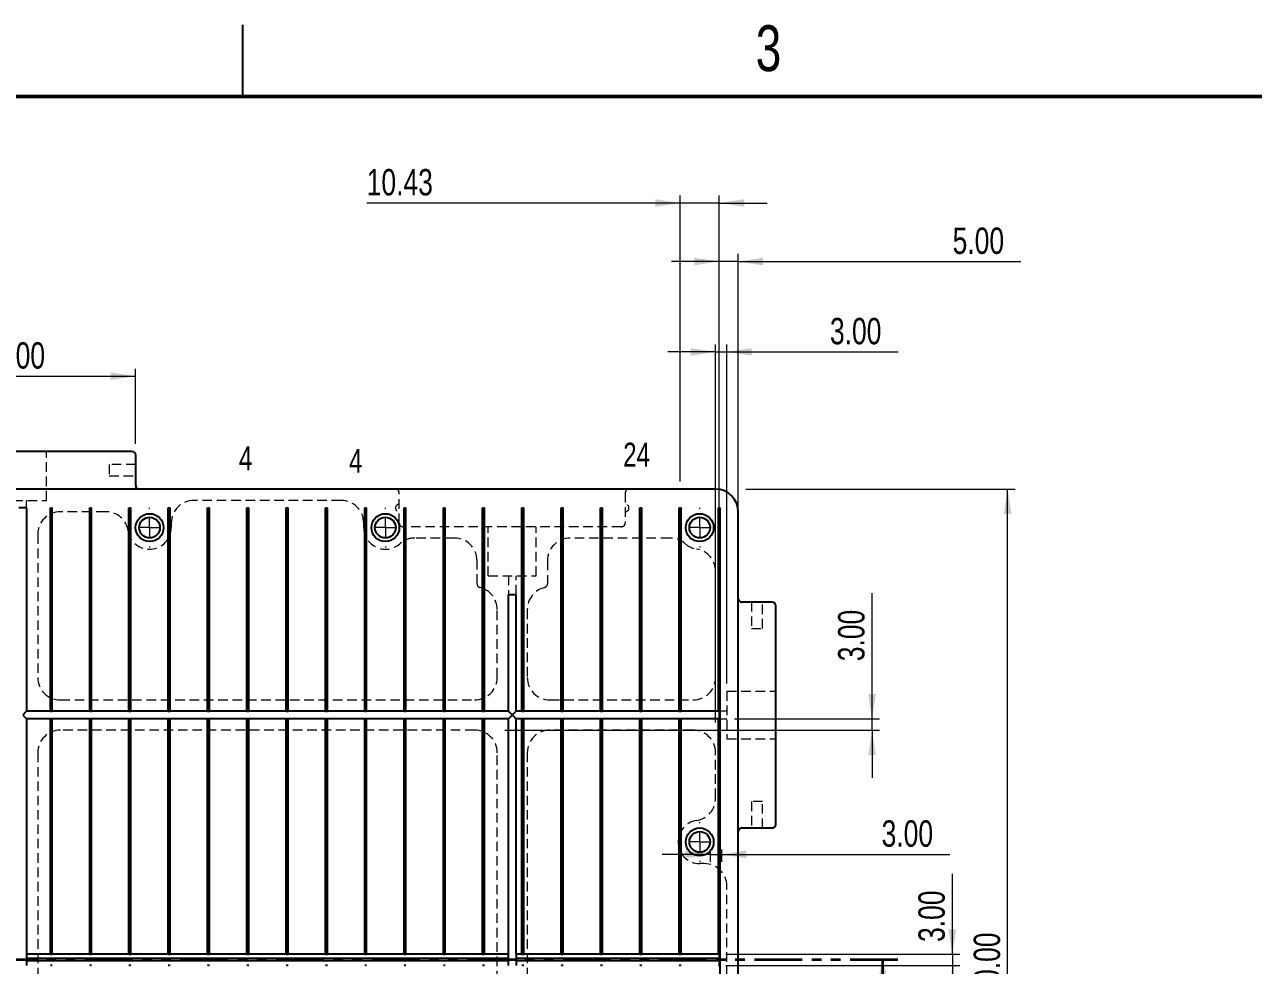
# Model space of a CAD drawing. Header units: millimetres. Extents: x 3 to 556, y 3 to 429.
# Drawn here: x 110.7 to 273.9, y 303.7 to 428.7 of the extents above; entities that cross this region are included whole.
import ezdxf

# ---------------------------------------------------------------- set-up
doc = ezdxf.new("R2010")
doc.units = ezdxf.units.MM
doc.linetypes.add('HIDDEN', pattern=[1.905, 1.27, -0.635])
doc.linetypes.add('PHANTOM', pattern=[12.7, 6.35, -1.27, 1.27, -1.27, 1.27, -1.27])
doc.styles.add('SLDTEXTSTYLE0', font='TXT', dxfattribs={"width": 0.75})
doc.dimstyles.new('SLDDIMSTYLE3', dxfattribs={"dimtxt": 3.5, "dimasz": 3.302, "dimexe": 0, "dimexo": 0.0625, "dimgap": 0.875, "dimtad": 1, "dimlfac": 2, "dimrnd": 1e-09, "dimzin": 12, "dimdsep": 46, "dimtxsty": 'SLDTEXTSTYLE0', "dimsah": 1, "dimcen": 0.09, "dimadec": 0, "dimazin": 3, "dimtfac": 1, "dimtmove": 0, "dimatfit": 0, "dimfxl": 1, "dimfrac": 2, "dimtolj": 1, "dimtzin": 12, "dimarcsym": 0})
doc.dimstyles.new('SLDDIMSTYLE4', dxfattribs={"dimtxt": 3.5, "dimasz": 3.302, "dimexe": 0, "dimexo": 0.0625, "dimgap": 0.875, "dimtad": 1, "dimlfac": 2, "dimrnd": 1e-09, "dimzin": 4, "dimdsep": 46, "dimtxsty": 'SLDTEXTSTYLE0', "dimsah": 1, "dimcen": 0.09, "dimadec": 0, "dimazin": 1, "dimtfac": 1, "dimtmove": 0, "dimatfit": 0, "dimfxl": 1, "dimfrac": 2, "dimtolj": 1, "dimtzin": 12, "dimarcsym": 0})
doc.dimstyles.new('SLDDIMSTYLE6', dxfattribs={"dimtxt": 3.5, "dimasz": 3.302, "dimexe": 0, "dimexo": 0.0625, "dimgap": 0.875, "dimtad": 1, "dimlfac": 2, "dimrnd": 1e-09, "dimzin": 4, "dimdsep": 46, "dimtxsty": 'SLDTEXTSTYLE0', "dimsah": 1, "dimcen": 0.09, "dimadec": 0, "dimazin": 1, "dimtfac": 1, "dimtofl": 0, "dimtmove": 0, "dimatfit": 3, "dimfxl": 1, "dimfrac": 2, "dimtolj": 1, "dimtzin": 12, "dimarcsym": 0})
doc.dimstyles.new('SLDDIMSTYLE8', dxfattribs={"dimtxt": 3.175, "dimasz": 3.302, "dimexe": 0, "dimexo": 0.0625, "dimgap": 0.79375, "dimtad": 1, "dimlfac": 2, "dimrnd": 1e-09, "dimzin": 12, "dimdsep": 46, "dimtxsty": 'SLDTEXTSTYLE0', "dimblk1": 'NONE', "dimblk2": 'NONE', "dimsah": 1, "dimcen": 0.09, "dimadec": 0, "dimazin": 3, "dimtfac": 1, "dimtofl": 0, "dimtmove": 0, "dimatfit": 3, "dimldrblk": 'NONE', "dimfxl": 1, "dimfrac": 2, "dimtolj": 1, "dimtzin": 12, "dimarcsym": 0})
doc.dimstyles.new('SLDDIMSTYLE9', dxfattribs={"dimtxt": 3.5, "dimasz": 3.302, "dimexe": 0, "dimexo": 0.0625, "dimgap": 0.875, "dimtad": 1, "dimlfac": 2, "dimrnd": 1e-09, "dimzin": 12, "dimdsep": 46, "dimtxsty": 'SLDTEXTSTYLE0', "dimblk1": 'NONE', "dimblk2": 'NONE', "dimsah": 1, "dimcen": 0.09, "dimadec": 0, "dimazin": 3, "dimtfac": 1, "dimtofl": 0, "dimtmove": 0, "dimatfit": 3, "dimldrblk": 'NONE', "dimfxl": 1, "dimfrac": 2, "dimtolj": 1, "dimtzin": 12, "dimarcsym": 0})

# ---------------------------------------------------------------- blocks, each defined once
blk = doc.blocks.new('_D_7')
at = {"color": 7, "linetype": 'Continuous', "lineweight": 0}
for p, q in [((206.46, 366.96), (242.24, 366.96)), ((241.24, 241.96), (241.24, 366.96)), ((206.46, 241.96), (242.24, 241.96))]:
    blk.add_line(p, q, dxfattribs=at)
at = {"color": 7, "linetype": 'Continuous', "lineweight": 18}
for points in [[(241.24, 366.96), (240.74, 363.66), (241.75, 363.66)], [(241.24, 241.96), (241.75, 245.27), (240.74, 245.27)]]:
    blk.add_solid(points, dxfattribs=at)
at = {"color": 7, "linetype": 'Continuous', "lineweight": 18, "insert": (236.73, 297.35), "char_height": 3.5, "attachment_point": 1, "rotation": 90, "style": 'SLDTEXTSTYLE0'}
blk.add_mtext('250.00', dxfattribs=at)
blk = doc.blocks.new('_D_8')
at = {"color": 7, "linetype": 'Continuous', "lineweight": 0}
for p, q in [((95.46, 372.96), (95.46, 382.96)), ((95.46, 381.96), (125.46, 381.96)), ((125.46, 372.96), (125.46, 382.96))]:
    blk.add_line(p, q, dxfattribs=at)
at = {"color": 7, "linetype": 'Continuous', "lineweight": 18}
for points in [[(95.46, 381.96), (98.77, 381.46), (98.77, 382.47)], [(125.46, 381.96), (122.16, 382.47), (122.16, 381.46)]]:
    blk.add_solid(points, dxfattribs=at)
at = {"color": 7, "linetype": 'Continuous', "lineweight": 18, "insert": (104.65, 386.47), "char_height": 3.5, "attachment_point": 1, "style": 'SLDTEXTSTYLE0'}
blk.add_mtext('60.00', dxfattribs=at)
blk = doc.blocks.new('_D_9')
at = {"color": 7, "linetype": 'Continuous', "lineweight": 0}
for p, q in [((58.57, 371.96), (58.57, 378.31)), ((124.46, 371.96), (57.57, 371.96)), ((58.57, 371.96), (58.57, 366.96)), ((124.46, 366.96), (57.57, 366.96)), ((58.57, 366.96), (58.57, 338))]:
    blk.add_line(p, q, dxfattribs=at)
at = {"color": 7, "linetype": 'Continuous', "lineweight": 18}
for points in [[(58.57, 371.96), (59.08, 375.27), (58.06, 375.27)], [(58.57, 366.96), (58.06, 363.66), (59.08, 363.66)]]:
    blk.add_solid(points, dxfattribs=at)
at = {"color": 7, "linetype": 'Continuous', "lineweight": 18, "insert": (54.06, 338), "char_height": 3.5, "attachment_point": 1, "rotation": 90, "style": 'SLDTEXTSTYLE0'}
blk.add_mtext('10.00', dxfattribs=at)
blk = doc.blocks.new('_D_12')
at = {"color": 7, "linetype": 'Continuous', "lineweight": 0}
for p, q in [((197.75, 404.96), (156.14, 404.96)), ((197.75, 367.96), (197.75, 405.96)), ((202.96, 404.96), (197.75, 404.96)), ((202.96, 367.96), (202.96, 405.96)), ((202.96, 404.96), (209.31, 404.96))]:
    blk.add_line(p, q, dxfattribs=at)
at = {"color": 7, "linetype": 'Continuous', "lineweight": 18}
for points in [[(197.75, 404.96), (194.45, 405.47), (194.45, 404.45)], [(202.96, 404.96), (206.27, 404.45), (206.27, 405.47)]]:
    blk.add_solid(points, dxfattribs=at)
at = {"color": 7, "linetype": 'Continuous', "lineweight": 18, "insert": (156.14, 409.47), "char_height": 3.5, "attachment_point": 1, "style": 'SLDTEXTSTYLE0'}
blk.add_mtext('10.43', dxfattribs=at)
blk = doc.blocks.new('_D_13')
at = {"color": 7, "linetype": 'Continuous', "lineweight": 0}
for p, q in [((202.96, 337.46), (202.96, 398.19)), ((205.46, 337.46), (205.46, 398.19)), ((202.96, 397.19), (196.61, 397.19)), ((205.46, 397.19), (202.96, 397.19)), ((205.46, 397.19), (242.99, 397.19))]:
    blk.add_line(p, q, dxfattribs=at)
at = {"color": 7, "linetype": 'Continuous', "lineweight": 18}
for points in [[(202.96, 397.19), (199.66, 397.69), (199.66, 396.68)], [(205.46, 397.19), (208.77, 396.68), (208.77, 397.69)]]:
    blk.add_solid(points, dxfattribs=at)
at = {"color": 7, "linetype": 'Continuous', "lineweight": 18, "insert": (233.94, 401.7), "char_height": 3.5, "attachment_point": 1, "style": 'SLDTEXTSTYLE0'}
blk.add_mtext('5.00', dxfattribs=at)
blk = doc.blocks.new('_D_18')
at = {"color": 7, "linetype": 'Continuous', "lineweight": 0}
for p, q in [((223.24, 336.46), (223.24, 353.16)), ((204.96, 336.46), (224.24, 336.46)), ((223.24, 334.96), (223.24, 336.46)), ((174.46, 334.96), (224.24, 334.96)), ((223.24, 334.96), (223.24, 328.61))]:
    blk.add_line(p, q, dxfattribs=at)
at = {"color": 7, "linetype": 'Continuous', "lineweight": 18}
for points in [[(223.24, 336.46), (223.75, 339.77), (222.74, 339.77)], [(223.24, 334.96), (222.74, 331.66), (223.75, 331.66)]]:
    blk.add_solid(points, dxfattribs=at)
at = {"color": 7, "linetype": 'Continuous', "lineweight": 18, "insert": (218.73, 344.11), "char_height": 3.5, "attachment_point": 1, "rotation": 90, "style": 'SLDTEXTSTYLE0'}
blk.add_mtext('3.00', dxfattribs=at)
blk = doc.blocks.new('_D_22')
at = {"color": 7, "linetype": 'Continuous', "lineweight": 0}
for p, q in [((202.46, 385.19), (196.11, 385.19)), ((202.46, 335.96), (202.46, 386.19)), ((202.46, 385.19), (203.96, 385.19)), ((203.96, 341.14), (203.96, 386.19)), ((203.96, 385.19), (226.71, 385.19))]:
    blk.add_line(p, q, dxfattribs=at)
at = {"color": 7, "linetype": 'Continuous', "lineweight": 18}
for points in [[(202.46, 385.19), (199.16, 385.69), (199.16, 384.68)], [(203.96, 385.19), (207.27, 384.68), (207.27, 385.69)]]:
    blk.add_solid(points, dxfattribs=at)
at = {"color": 7, "linetype": 'Continuous', "lineweight": 18, "insert": (217.65, 389.7), "char_height": 3.5, "attachment_point": 1, "style": 'SLDTEXTSTYLE0'}
blk.add_mtext('3.00', dxfattribs=at)
blk = doc.blocks.new('_D_32')
at = {"color": 7, "linetype": 'Continuous', "lineweight": 0}
for p, q in [((201.73, 318.46), (195.38, 318.46)), ((201.73, 319.12), (201.73, 317.46)), ((201.73, 318.46), (203.23, 318.46)), ((203.23, 319.12), (203.23, 317.46)), ((203.23, 318.46), (233.56, 318.46))]:
    blk.add_line(p, q, dxfattribs=at)
at = {"color": 7, "linetype": 'Continuous', "lineweight": 18}
for points in [[(201.73, 318.46), (198.43, 318.97), (198.43, 317.96)], [(203.23, 318.46), (206.53, 317.96), (206.53, 318.97)]]:
    blk.add_solid(points, dxfattribs=at)
at = {"color": 7, "linetype": 'Continuous', "lineweight": 18, "insert": (224.51, 322.98), "char_height": 3.5, "attachment_point": 1, "style": 'SLDTEXTSTYLE0'}
blk.add_mtext('3.00', dxfattribs=at)
blk = doc.blocks.new('_D_37')
at = {"color": 7, "linetype": 'Continuous', "lineweight": 18, "insert": (190.2, 373.13), "char_height": 3.175, "attachment_point": 1, "style": 'SLDTEXTSTYLE0'}
blk.add_mtext('24', dxfattribs=at)
blk = doc.blocks.new('_None')
blk = doc.blocks.new('_D_38')
at = {"color": 7, "linetype": 'Continuous', "lineweight": 18, "insert": (153.79, 372.31), "char_height": 3.17, "attachment_point": 1, "style": 'SLDTEXTSTYLE0'}
blk.add_mtext('4', dxfattribs=at)
blk = doc.blocks.new('_D_39')
at = {"color": 7, "linetype": 'Continuous', "lineweight": 18, "insert": (75.51, 298.91), "char_height": 3.5, "attachment_point": 1, "style": 'SLDTEXTSTYLE0'}
blk.add_mtext('2', dxfattribs=at)
blk = doc.blocks.new('_D_40')
at = {"color": 7, "linetype": 'Continuous', "lineweight": 18, "insert": (139.17, 372.64), "char_height": 3.17, "attachment_point": 1, "style": 'SLDTEXTSTYLE0'}
blk.add_mtext('4', dxfattribs=at)
blk = doc.blocks.new('_D_46')
at = {"color": 7, "linetype": 'Continuous', "lineweight": 0}
for p, q in [((233.9, 305.21), (233.9, 315.89)), ((203.84, 305.21), (234.9, 305.21)), ((233.9, 305.21), (233.9, 303.71)), ((203.84, 303.71), (234.9, 303.71)), ((233.9, 303.71), (233.9, 297.36))]:
    blk.add_line(p, q, dxfattribs=at)
at = {"color": 7, "linetype": 'Continuous', "lineweight": 18}
for points in [[(233.9, 305.21), (234.41, 308.52), (233.39, 308.52)], [(233.9, 303.71), (233.39, 300.41), (234.41, 300.41)]]:
    blk.add_solid(points, dxfattribs=at)
at = {"color": 7, "linetype": 'Continuous', "lineweight": 18, "insert": (229.39, 306.83), "char_height": 3.5, "attachment_point": 1, "rotation": 90, "style": 'SLDTEXTSTYLE0'}
blk.add_mtext('3.00', dxfattribs=at)
blk = doc.blocks.new('SW_CENTERMARKSYMBOL_8')
at = {"color": 0, "linetype": 'Continuous', "lineweight": 18}
for p, q in [((0, 2.5), (0, 2.625)), ((-2.5, 0), (-2.625, 0)), ((0, 0), (-1.25, 0)), ((0, 0), (0, 1.25)), ((0, 0), (0, -1.25)), ((0, 0), (1.25, 0)), ((2.5, 0), (2.625, 0)), ((0, -2.5), (0, -2.625))]:
    blk.add_line(p, q, dxfattribs=at)
blk = doc.blocks.new('SW_CENTERMARKSYMBOL_9')
at = {"color": 0, "linetype": 'Continuous', "lineweight": 18}
for p, q in [((0, 2.5), (0, 2.625)), ((-2.5, 0), (-2.625, 0)), ((0, 0), (-1.25, 0)), ((0, 0), (0, 1.25)), ((0, 0), (0, -1.25)), ((0, 0), (1.25, 0)), ((2.5, 0), (2.625, 0)), ((0, -2.5), (0, -2.625))]:
    blk.add_line(p, q, dxfattribs=at)
blk = doc.blocks.new('SW_CENTERMARKSYMBOL_10')
at = {"color": 0, "linetype": 'Continuous', "lineweight": 18}
for p, q in [((0, 2.5), (0, 2.625)), ((-2.5, 0), (-2.625, 0)), ((0, 0), (-1.25, 0)), ((0, 0), (0, 1.25)), ((0, 0), (0, -1.25)), ((0, 0), (1.25, 0)), ((2.5, 0), (2.625, 0)), ((0, -2.5), (0, -2.625))]:
    blk.add_line(p, q, dxfattribs=at)
blk = doc.blocks.new('SW_CENTERMARKSYMBOL_11')
at = {"color": 0, "linetype": 'Continuous', "lineweight": 18}
for p, q in [((0, 2.5), (0, 2.625)), ((-2.5, 0), (-2.625, 0)), ((0, 0), (-1.25, 0)), ((0, 0), (0, 1.25)), ((0, 0), (0, -1.25)), ((0, 0), (1.25, 0)), ((2.5, 0), (2.625, 0)), ((0, -2.5), (0, -2.625))]:
    blk.add_line(p, q, dxfattribs=at)

msp = doc.modelspace()

# ---------------------------------------------------------------- linework, layer by layer
at = {"color": 7, "linetype": 'Continuous', "lineweight": 25}
for p, q in [((139.7, 419.1), (139.7, 428.625)), ((124.9649, 371.9632), (95.9649, 371.9632)), ((125.4649, 367.4632), (125.4649, 371.4632)), ((202.4649, 366.9632), (83.4649, 366.9632)), ((110.9649, 364.4632), (109.9649, 364.4632)), ((110.9649, 364.4632), (110.9649, 337.4632)), ((114.1442, 364.4632), (114.3942, 364.4632)), ((114.1442, 337.4632), (114.1442, 364.4632)), ((114.3942, 337.4632), (114.3942, 364.4632)), ((119.3616, 364.4632), (119.6116, 364.4632)), ((119.3616, 337.4632), (119.3616, 364.4632)), ((119.6116, 337.4632), (119.6116, 364.4632)), ((124.579, 364.4632), (124.829, 364.4632)), ((124.579, 337.4632), (124.579, 364.4632)), ((124.829, 337.4632), (124.829, 364.4632)), ((129.7964, 364.4632), (130.0464, 364.4632)), ((129.7964, 337.4632), (129.7964, 364.4632)), ((130.0464, 337.4632), (130.0464, 364.4632)), ((135.0138, 364.4632), (135.2638, 364.4632)), ((135.0138, 337.4632), (135.0138, 364.4632)), ((135.2638, 337.4632), (135.2638, 364.4632)), ((140.2312, 364.4632), (140.4812, 364.4632)), ((140.2312, 337.4632), (140.2312, 364.4632)), ((140.4812, 337.4632), (140.4812, 364.4632)), ((145.4486, 364.4632), (145.6986, 364.4632)), ((145.4486, 337.4632), (145.4486, 364.4632)), ((145.6986, 337.4632), (145.6986, 364.4632)), ((150.666, 364.4632), (150.916, 364.4632)), ((150.666, 337.4632), (150.666, 364.4632)), ((150.916, 337.4632), (150.916, 364.4632)), ((155.8834, 364.4632), (156.1334, 364.4632)), ((155.8834, 337.4632), (155.8834, 364.4632)), ((156.1334, 337.4632), (156.1334, 364.4632)), ((161.1008, 364.4632), (161.3508, 364.4632)), ((161.1008, 337.4632), (161.1008, 364.4632)), ((161.3508, 337.4632), (161.3508, 364.4632)), ((166.3181, 364.4632), (166.5681, 364.4632)), ((166.3181, 337.4632), (166.3181, 364.4632)), ((166.5681, 337.4632), (166.5681, 364.4632)), ((171.5355, 364.4632), (171.7855, 364.4632)), ((171.5355, 337.4632), (171.5355, 364.4632)), ((171.7855, 337.4632), (171.7855, 364.4632)), ((176.7529, 364.4632), (177.0029, 364.4632)), ((176.7529, 337.4632), (176.7529, 364.4632)), ((177.0029, 337.4632), (177.0029, 364.4632)), ((181.9703, 364.4632), (182.2203, 364.4632)), ((181.9703, 337.4632), (181.9703, 364.4632)), ((182.2203, 337.4632), (182.2203, 364.4632)), ((187.1877, 364.4632), (187.4377, 364.4632)), ((187.1877, 337.4632), (187.1877, 364.4632)), ((187.4377, 337.4632), (187.4377, 364.4632)), ((192.4051, 364.4632), (192.6551, 364.4632)), ((192.4051, 337.4632), (192.4051, 364.4632)), ((192.6551, 337.4632), (192.6551, 364.4632)), ((197.6225, 364.4632), (197.8725, 364.4632)), ((197.6225, 337.4632), (197.6225, 364.4632)), ((197.8725, 337.4632), (197.8725, 364.4632)), ((202.8399, 337.4632), (202.8399, 364.4632)), ((202.8399, 364.4632), (203.0899, 364.4632)), ((203.0899, 244.4632), (203.0899, 364.4632)), ((205.4649, 244.9632), (205.4649, 363.9632)), ((174.9649, 337.4632), (174.9649, 352.9632)), ((174.9649, 352.9632), (175.9649, 352.9632)), ((175.9649, 337.4632), (175.9649, 352.9632)), ((209.9649, 351.9632), (205.9649, 351.9632)), ((210.4649, 322.4632), (210.4649, 351.4632)), ((110.4649, 336.9632), (110.9649, 336.4632)), ((114.1442, 337.4632), (110.9649, 337.4632)), ((110.9649, 336.4632), (110.9649, 305.2132)), ((114.1442, 336.4632), (110.9649, 336.4632)), ((114.1442, 337.4632), (114.3942, 337.4632)), ((114.1442, 305.2132), (114.1442, 336.4632)), ((114.3942, 336.4632), (114.1442, 336.4632)), ((119.3616, 337.4632), (114.3942, 337.4632)), ((114.3942, 305.2132), (114.3942, 336.4632)), ((119.3616, 336.4632), (114.3942, 336.4632)), ((119.3616, 337.4632), (119.6116, 337.4632)), ((119.3616, 305.2132), (119.3616, 336.4632)), ((119.6116, 336.4632), (119.3616, 336.4632)), ((124.579, 337.4632), (119.6116, 337.4632)), ((119.6116, 305.2132), (119.6116, 336.4632)), ((124.579, 336.4632), (119.6116, 336.4632)), ((124.579, 337.4632), (124.829, 337.4632)), ((124.579, 305.2132), (124.579, 336.4632)), ((124.829, 336.4632), (124.579, 336.4632)), ((129.7964, 337.4632), (124.829, 337.4632)), ((124.829, 305.2132), (124.829, 336.4632)), ((129.7964, 336.4632), (124.829, 336.4632)), ((129.7964, 337.4632), (130.0464, 337.4632)), ((129.7964, 305.2132), (129.7964, 336.4632)), ((130.0464, 336.4632), (129.7964, 336.4632)), ((135.0138, 337.4632), (130.0464, 337.4632)), ((130.0464, 305.2132), (130.0464, 336.4632)), ((135.0138, 336.4632), (130.0464, 336.4632)), ((135.0138, 337.4632), (135.2638, 337.4632)), ((135.0138, 305.2132), (135.0138, 336.4632)), ((135.2638, 336.4632), (135.0138, 336.4632)), ((140.2312, 337.4632), (135.2638, 337.4632)), ((135.2638, 305.2132), (135.2638, 336.4632)), ((140.2312, 336.4632), (135.2638, 336.4632)), ((140.2312, 337.4632), (140.4812, 337.4632)), ((140.2312, 305.2132), (140.2312, 336.4632)), ((140.4812, 336.4632), (140.2312, 336.4632)), ((145.4486, 337.4632), (140.4812, 337.4632)), ((140.4812, 305.2132), (140.4812, 336.4632)), ((145.4486, 336.4632), (140.4812, 336.4632)), ((145.4486, 337.4632), (145.6986, 337.4632)), ((145.4486, 305.2132), (145.4486, 336.4632)), ((145.6986, 336.4632), (145.4486, 336.4632)), ((150.666, 337.4632), (145.6986, 337.4632)), ((145.6986, 305.2132), (145.6986, 336.4632)), ((150.666, 336.4632), (145.6986, 336.4632)), ((150.666, 337.4632), (150.916, 337.4632)), ((150.666, 305.2132), (150.666, 336.4632)), ((150.916, 336.4632), (150.666, 336.4632)), ((155.8834, 337.4632), (150.916, 337.4632)), ((150.916, 305.2132), (150.916, 336.4632)), ((155.8834, 336.4632), (150.916, 336.4632)), ((155.8834, 337.4632), (156.1334, 337.4632)), ((155.8834, 305.2132), (155.8834, 336.4632)), ((156.1334, 336.4632), (155.8834, 336.4632)), ((161.1008, 337.4632), (156.1334, 337.4632)), ((156.1334, 305.2132), (156.1334, 336.4632)), ((161.1008, 336.4632), (156.1334, 336.4632)), ((161.1008, 337.4632), (161.3508, 337.4632)), ((161.1008, 305.2132), (161.1008, 336.4632)), ((161.3508, 336.4632), (161.1008, 336.4632)), ((166.3181, 337.4632), (161.3508, 337.4632)), ((161.3508, 305.2132), (161.3508, 336.4632)), ((166.3181, 336.4632), (161.3508, 336.4632)), ((166.3181, 337.4632), (166.5681, 337.4632)), ((166.3181, 305.2132), (166.3181, 336.4632)), ((166.5681, 336.4632), (166.3181, 336.4632)), ((171.5355, 337.4632), (166.5681, 337.4632)), ((166.5681, 305.2132), (166.5681, 336.4632)), ((171.5355, 336.4632), (166.5681, 336.4632)), ((171.5355, 337.4632), (171.7855, 337.4632)), ((171.5355, 305.2132), (171.5355, 336.4632)), ((171.7855, 336.4632), (171.5355, 336.4632)), ((174.9649, 337.4632), (171.7855, 337.4632)), ((171.7855, 305.2132), (171.7855, 336.4632)), ((174.9649, 336.4632), (171.7855, 336.4632)), ((174.9649, 336.4632), (175.4649, 336.9632)), ((174.9649, 305.2132), (174.9649, 336.4632)), ((175.9649, 337.4632), (175.4649, 336.9632)), ((176.7529, 337.4632), (175.9649, 337.4632)), ((176.7529, 336.4632), (175.9649, 336.4632)), ((175.9649, 305.2132), (175.9649, 336.4632)), ((176.7529, 337.4632), (177.0029, 337.4632)), ((176.7529, 305.2132), (176.7529, 336.4632)), ((177.0029, 336.4632), (176.7529, 336.4632)), ((181.9703, 337.4632), (177.0029, 337.4632)), ((177.0029, 305.2132), (177.0029, 336.4632)), ((181.9703, 336.4632), (177.0029, 336.4632)), ((181.9703, 337.4632), (182.2203, 337.4632)), ((181.9703, 305.2132), (181.9703, 336.4632)), ((182.2203, 336.4632), (181.9703, 336.4632)), ((187.1877, 337.4632), (182.2203, 337.4632)), ((182.2203, 305.2132), (182.2203, 336.4632)), ((187.1877, 336.4632), (182.2203, 336.4632)), ((187.1877, 337.4632), (187.4377, 337.4632)), ((187.1877, 305.2132), (187.1877, 336.4632)), ((187.4377, 336.4632), (187.1877, 336.4632)), ((192.4051, 337.4632), (187.4377, 337.4632)), ((187.4377, 305.2132), (187.4377, 336.4632)), ((192.4051, 336.4632), (187.4377, 336.4632)), ((192.4051, 337.4632), (192.6551, 337.4632)), ((192.4051, 305.2132), (192.4051, 336.4632)), ((192.6551, 336.4632), (192.4051, 336.4632)), ((197.6225, 337.4632), (192.6551, 337.4632)), ((192.6551, 305.2132), (192.6551, 336.4632)), ((197.6225, 336.4632), (192.6551, 336.4632)), ((197.6225, 337.4632), (197.8725, 337.4632)), ((197.6225, 305.2132), (197.6225, 336.4632)), ((197.8725, 336.4632), (197.6225, 336.4632)), ((202.8399, 337.4632), (197.8725, 337.4632)), ((197.8725, 305.2132), (197.8725, 336.4632)), ((202.8399, 336.4632), (197.8725, 336.4632)), ((202.8399, 337.4632), (202.9649, 337.4632)), ((202.8399, 305.2132), (202.8399, 336.4632)), ((202.9649, 336.4632), (202.8399, 336.4632)), ((202.9649, 336.4632), (202.9649, 337.4632)), ((205.9649, 321.9632), (209.9649, 321.9632)), ((110.9649, 305.2132), (110.9649, 304.6132)), ((114.1442, 305.2132), (110.9649, 305.2132)), ((119.3616, 305.2132), (114.3942, 305.2132)), ((124.579, 305.2132), (119.6116, 305.2132)), ((129.7964, 305.2132), (124.829, 305.2132)), ((135.0138, 305.2132), (130.0464, 305.2132)), ((140.2312, 305.2132), (135.2638, 305.2132)), ((145.4486, 305.2132), (140.4812, 305.2132)), ((150.666, 305.2132), (145.6986, 305.2132)), ((155.8834, 305.2132), (150.916, 305.2132)), ((161.1008, 305.2132), (156.1334, 305.2132)), ((166.3181, 305.2132), (161.3508, 305.2132)), ((171.5355, 305.2132), (166.5681, 305.2132)), ((174.9649, 305.2132), (171.7855, 305.2132)), ((174.9649, 304.6132), (174.9649, 305.2132)), ((175.9649, 305.2132), (175.9649, 304.6132)), ((176.7529, 305.2132), (175.9649, 305.2132)), ((181.9703, 305.2132), (177.0029, 305.2132)), ((187.1877, 305.2132), (182.2203, 305.2132)), ((192.4051, 305.2132), (187.4377, 305.2132)), ((197.6225, 305.2132), (192.6551, 305.2132)), ((202.8399, 305.2132), (197.8725, 305.2132)), ((202.9649, 303.7263), (202.9649, 305.2)), ((174.9649, 304.6132), (110.9649, 304.6132)), ((110.9649, 304.6132), (110.9649, 304.3132)), ((110.9649, 304.3132), (110.9649, 303.7132)), ((174.9649, 304.3132), (110.9649, 304.3132)), ((174.9649, 304.3132), (174.9649, 304.6132)), ((174.9649, 303.7132), (174.9649, 304.3132)), ((202.9649, 304.6132), (175.9649, 304.6132)), ((175.9649, 304.6132), (175.9649, 304.3132)), ((175.9649, 304.3132), (175.9649, 303.7132)), ((202.9649, 304.3132), (175.9649, 304.3132))]:
    msp.add_line(p, q, dxfattribs=at)
at = {"color": 7, "linetype": 'Continuous', "lineweight": 50}
msp.add_line((12.7, 419.1), (546.1, 419.1), dxfattribs=at)
at = {"color": 7, "linetype": 'HIDDEN', "lineweight": 18}
for p, q in [((113.6399, 365.4632), (113.6399, 371.9632)), ((121.9649, 370.2132), (121.9649, 368.7132)), ((125.4649, 370.2132), (121.9649, 370.2132)), ((121.9649, 368.7132), (125.4649, 368.7132)), ((160.4649, 362.4632), (160.4649, 366.4632)), ((190.4649, 366.4632), (190.4649, 362.4632)), ((107.2899, 365.4632), (113.6399, 365.4632)), ((110.9649, 364.4632), (110.9649, 365.4632)), ((121.5057, 363.9632), (115.4649, 363.9632)), ((152.7421, 365.4632), (133.1877, 365.4632)), ((130.1877, 362.4632), (130.1877, 361.8545)), ((155.7421, 361.8545), (155.7421, 362.4632)), ((112.4649, 360.9632), (112.4649, 341.9632)), ((189.9649, 361.9632), (160.9649, 361.9632)), ((172.2899, 355.4632), (172.2899, 361.9632)), ((178.6399, 355.4632), (178.6399, 361.9632)), ((167.7899, 360.4632), (162.5199, 360.4632)), ((196.4534, 360.4632), (183.1399, 360.4632)), ((170.7899, 354.3822), (170.7899, 357.4632)), ((180.1399, 357.4632), (180.1399, 354.3822)), ((202.4649, 341.9632), (202.4649, 356.0475)), ((172.2899, 355.4632), (178.6399, 355.4632)), ((174.9649, 355.4632), (174.9649, 352.9632)), ((175.9649, 352.9632), (175.9649, 355.4632)), ((173.4649, 341.9632), (173.4649, 350.9808)), ((177.4649, 350.9808), (177.4649, 341.9632)), ((207.2149, 351.9632), (207.2149, 348.4632)), ((208.7149, 348.4632), (208.7149, 351.9632)), ((207.2149, 348.4632), (208.7149, 348.4632)), ((203.9649, 340.1382), (210.4649, 340.1382)), ((203.9649, 340.1382), (203.9649, 333.7882)), ((115.4649, 338.9632), (170.4649, 338.9632)), ((180.4649, 338.9632), (199.4649, 338.9632)), ((203.9649, 337.4632), (202.9649, 337.4632)), ((202.9649, 336.4632), (203.9649, 336.4632)), ((170.4649, 334.9632), (115.4649, 334.9632)), ((199.4649, 334.9632), (180.4649, 334.9632)), ((203.9649, 333.7882), (210.4649, 333.7882)), ((112.4649, 331.9632), (112.4649, 276.9632)), ((173.4649, 276.9632), (173.4649, 331.9632)), ((177.4649, 331.9632), (177.4649, 276.9632)), ((202.4649, 325.9223), (202.4649, 331.9632)), ((208.7149, 325.4632), (207.2149, 325.4632)), ((207.2149, 325.4632), (207.2149, 321.9632)), ((208.7149, 321.9632), (208.7149, 325.4632)), ((200.9649, 317.2403), (200.3562, 317.2403)), ((203.9649, 294.686), (203.9649, 314.2403))]:
    msp.add_line(p, q, dxfattribs=at)
at = {"color": 7, "linetype": 'PHANTOM', "lineweight": 35}
msp.add_line((226.6649, 304.4632), (59.2649, 304.4632), dxfattribs=at)
at = {"color": 7, "linetype": 'Continuous', "lineweight": 35}
msp.add_line((224.6649, 292.4632), (224.6649, 304.4632), dxfattribs=at)
at = {"color": 7, "linetype": 'Continuous', "lineweight": 25, "flags": 128}
for points in [[(110.9649, 337.4632), (110.9573, 337.4556), (110.9347, 337.433), (110.8979, 337.3962), (110.8479, 337.3462), (110.7863, 337.2846), (110.7149, 337.2132), (110.6359, 337.1342), (110.5517, 337.05), (110.4649, 336.9632)], [(175.4649, 336.9632), (175.3673, 337.0607), (175.2735, 337.1545), (175.1871, 337.241), (175.1113, 337.3167), (175.0491, 337.3789), (175.0029, 337.4251), (174.9745, 337.4536), (174.9649, 337.4632)], [(175.4649, 336.9632), (175.5624, 336.8656), (175.6562, 336.7718), (175.7427, 336.6854), (175.8184, 336.6096), (175.8806, 336.5474), (175.9268, 336.5012), (175.9553, 336.4728), (175.9649, 336.4632)]]:
    msp.add_lwpolyline(points, dxfattribs=at)
at = {"color": 7, "linetype": 'Continuous', "lineweight": 25}
for centre, radius in [((127.3127, 361.8545), 1.85), ((127.3127, 361.8545), 1.375), ((158.6171, 361.8545), 1.85), ((158.6171, 361.8545), 1.375), ((200.3562, 361.8545), 1.85), ((200.3562, 361.8545), 1.375), ((200.3562, 320.1153), 1.85), ((200.3562, 320.1153), 1.375)]:
    msp.add_circle(centre, radius, dxfattribs=at)
for centre, radius, start, end in [((124.9649, 371.4632), 0.5, 0, 90), ((125.9649, 367.4632), 0.5, 180, 270), ((202.4649, 363.9632), 3, 0, 90), ((205.9649, 352.4632), 0.5, 180, 270), ((209.9649, 351.4632), 0.5, 0, 90), ((205.9649, 321.4632), 0.5, 90, 180), ((209.9649, 322.4632), 0.5, 270, 0)]:
    msp.add_arc(centre, radius, start, end, dxfattribs=at)
at = {"color": 7, "linetype": 'HIDDEN', "lineweight": 18}
for centre, radius, start, end in [((159.9649, 366.4632), 0.5, 0, 90), ((190.9649, 366.4632), 0.5, 90, 180), ((115.4649, 360.9632), 3, 90, 180), ((121.5057, 360.9632), 3, 8.726116, 90), ((133.1877, 362.4632), 3, 90, 180), ((152.7421, 362.4632), 3, 0, 90), ((160.4649, 364.4632), 0.5, 90, 270), ((190.4649, 364.4632), 0.5, 270, 90), ((160.9649, 362.4632), 0.5, 180, 270), ((189.9649, 362.4632), 0.5, 270, 0), ((127.3127, 361.8545), 2.875, 188.726116, 0), ((158.6171, 361.8545), 2.875, 180, 311.629508), ((162.5199, 357.4632), 3, 90, 131.629508), ((167.7899, 357.4632), 3, 0, 90), ((183.1399, 357.4632), 3, 90, 180), ((196.4534, 357.4632), 3, 48.370492, 90), ((200.3562, 361.8545), 2.875, 228.370492, 261.273884), ((199.4649, 356.0475), 3, 0, 81.273884), ((171.2899, 354.3822), 0.5, 180, 256.366269), ((179.6399, 354.3822), 0.5, 283.633731, 0), ((170.4649, 350.9808), 3, 0, 76.366269), ((180.4649, 350.9808), 3, 103.633731, 180), ((115.4649, 341.9632), 3, 180, 270), ((170.4649, 341.9632), 3, 270, 0), ((180.4649, 341.9632), 3, 180, 270), ((199.4649, 341.9632), 3, 270, 0), ((115.4649, 331.9632), 3, 90, 180), ((170.4649, 331.9632), 3, 0, 90), ((180.4649, 331.9632), 3, 90, 180), ((199.4649, 331.9632), 3, 360, 90), ((199.4649, 325.9223), 3, 278.726116, 0), ((200.3562, 320.1153), 2.875, 98.726116, 270), ((200.9649, 314.2403), 3, 0, 90)]:
    msp.add_arc(centre, radius, start, end, dxfattribs=at)
at = {"color": 7, "linetype": 'Continuous', "lineweight": 25}
for points, knots in [([(114.1442, 305.2132), (114.1442, 305.2132), (114.1579, 305.21), (114.2038, 305.2032), (114.2364, 305.2), (114.3018, 305.2), (114.3343, 305.2032), (114.3808, 305.2101), (114.3942, 305.2132), (114.3942, 305.2132)], [0, 0, 0, 0, 0.25, 0.25, 0.5, 0.5, 0.75, 0.75, 1, 1, 1, 1]), ([(119.3616, 305.2132), (119.3616, 305.2132), (119.3752, 305.21), (119.4212, 305.2032), (119.4538, 305.2), (119.5192, 305.2), (119.5517, 305.2032), (119.5982, 305.2101), (119.6116, 305.2132), (119.6116, 305.2132)], [0, 0, 0, 0, 0.25, 0.25, 0.5, 0.5, 0.75, 0.75, 1, 1, 1, 1]), ([(124.579, 305.2132), (124.579, 305.2132), (124.5926, 305.21), (124.6386, 305.2032), (124.6712, 305.2), (124.7366, 305.2), (124.7691, 305.2032), (124.8156, 305.2101), (124.829, 305.2132), (124.829, 305.2132)], [0, 0, 0, 0, 0.25, 0.25, 0.5, 0.5, 0.75, 0.75, 1, 1, 1, 1]), ([(129.7964, 305.2132), (129.7964, 305.2132), (129.81, 305.21), (129.856, 305.2032), (129.8886, 305.2), (129.954, 305.2), (129.9865, 305.2032), (130.033, 305.2101), (130.0464, 305.2132), (130.0464, 305.2132)], [0, 0, 0, 0, 0.25, 0.25, 0.5, 0.5, 0.75, 0.75, 1, 1, 1, 1]), ([(135.0138, 305.2132), (135.0138, 305.2132), (135.0274, 305.21), (135.0734, 305.2032), (135.106, 305.2), (135.1714, 305.2), (135.2039, 305.2032), (135.2504, 305.2101), (135.2638, 305.2132), (135.2638, 305.2132)], [0, 0, 0, 0, 0.25, 0.25, 0.5, 0.5, 0.75, 0.75, 1, 1, 1, 1]), ([(140.2312, 305.2132), (140.2312, 305.2132), (140.2448, 305.21), (140.2908, 305.2032), (140.3234, 305.2), (140.3888, 305.2), (140.4213, 305.2032), (140.4678, 305.2101), (140.4812, 305.2132), (140.4812, 305.2132)], [0, 0, 0, 0, 0.25, 0.25, 0.5, 0.5, 0.75, 0.75, 1, 1, 1, 1]), ([(145.4486, 305.2132), (145.4486, 305.2132), (145.4622, 305.21), (145.5082, 305.2032), (145.5408, 305.2), (145.6062, 305.2), (145.6387, 305.2032), (145.6852, 305.2101), (145.6986, 305.2132), (145.6986, 305.2132)], [0, 0, 0, 0, 0.25, 0.25, 0.5, 0.5, 0.75, 0.75, 1, 1, 1, 1]), ([(150.666, 305.2132), (150.666, 305.2132), (150.6796, 305.21), (150.7256, 305.2032), (150.7582, 305.2), (150.8236, 305.2), (150.8561, 305.2032), (150.9025, 305.2101), (150.916, 305.2132), (150.916, 305.2132)], [0, 0, 0, 0, 0.25, 0.25, 0.5, 0.5, 0.75, 0.75, 1, 1, 1, 1]), ([(155.8834, 305.2132), (155.8834, 305.2132), (155.897, 305.21), (155.943, 305.2032), (155.9756, 305.2), (156.041, 305.2), (156.0735, 305.2032), (156.1199, 305.2101), (156.1334, 305.2132), (156.1334, 305.2132)], [0, 0, 0, 0, 0.25, 0.25, 0.5, 0.5, 0.75, 0.75, 1, 1, 1, 1]), ([(161.1008, 305.2132), (161.1008, 305.2132), (161.1144, 305.21), (161.1604, 305.2032), (161.1929, 305.2), (161.2584, 305.2), (161.2909, 305.2032), (161.3373, 305.2101), (161.3508, 305.2132), (161.3508, 305.2132)], [0, 0, 0, 0, 0.25, 0.25, 0.5, 0.5, 0.75, 0.75, 1, 1, 1, 1]), ([(166.3181, 305.2132), (166.3181, 305.2132), (166.3318, 305.21), (166.3777, 305.2032), (166.4103, 305.2), (166.4757, 305.2), (166.5082, 305.2032), (166.5547, 305.2101), (166.5681, 305.2132), (166.5681, 305.2132)], [0, 0, 0, 0, 0.25, 0.25, 0.5, 0.5, 0.75, 0.75, 1, 1, 1, 1]), ([(171.5355, 305.2132), (171.5355, 305.2132), (171.5492, 305.21), (171.5951, 305.2032), (171.6277, 305.2), (171.6931, 305.2), (171.7256, 305.2032), (171.7721, 305.2101), (171.7855, 305.2132), (171.7855, 305.2132)], [0, 0, 0, 0, 0.25, 0.25, 0.5, 0.5, 0.75, 0.75, 1, 1, 1, 1]), ([(176.7529, 305.2132), (176.7529, 305.2132), (176.7666, 305.21), (176.8125, 305.2032), (176.8451, 305.2), (176.9105, 305.2), (176.943, 305.2032), (176.9895, 305.2101), (177.0029, 305.2132), (177.0029, 305.2132)], [0, 0, 0, 0, 0.25, 0.25, 0.5, 0.5, 0.75, 0.75, 1, 1, 1, 1]), ([(181.9703, 305.2132), (181.9703, 305.2132), (181.9839, 305.21), (182.0299, 305.2032), (182.0625, 305.2), (182.1279, 305.2), (182.1604, 305.2032), (182.2069, 305.2101), (182.2203, 305.2132), (182.2203, 305.2132)], [0, 0, 0, 0, 0.25, 0.25, 0.5, 0.5, 0.75, 0.75, 1, 1, 1, 1]), ([(187.1877, 305.2132), (187.1877, 305.2132), (187.2013, 305.21), (187.2473, 305.2032), (187.2799, 305.2), (187.3453, 305.2), (187.3778, 305.2032), (187.4243, 305.2101), (187.4377, 305.2132), (187.4377, 305.2132)], [0, 0, 0, 0, 0.25, 0.25, 0.5, 0.5, 0.75, 0.75, 1, 1, 1, 1]), ([(192.4051, 305.2132), (192.4051, 305.2132), (192.4187, 305.21), (192.4647, 305.2032), (192.4973, 305.2), (192.5627, 305.2), (192.5952, 305.2032), (192.6417, 305.2101), (192.6551, 305.2132), (192.6551, 305.2132)], [0, 0, 0, 0, 0.25, 0.25, 0.5, 0.5, 0.75, 0.75, 1, 1, 1, 1]), ([(197.6225, 305.2132), (197.6225, 305.2132), (197.6361, 305.21), (197.6821, 305.2032), (197.7147, 305.2), (197.7801, 305.2), (197.8126, 305.2032), (197.8591, 305.2101), (197.8725, 305.2132), (197.8725, 305.2132)], [0, 0, 0, 0, 0.25, 0.25, 0.5, 0.5, 0.75, 0.75, 1, 1, 1, 1]), ([(202.8399, 305.2132), (202.8399, 305.2132), (202.8535, 305.21), (202.8994, 305.2032), (202.9318, 305.2), (202.9649, 305.2)], [0, 0, 0, 0, 0.5, 0.5, 1, 1, 1, 1]), ([(114.3942, 303.7132), (114.3942, 303.7132), (114.3806, 303.7163), (114.3346, 303.7231), (114.302, 303.7263), (114.2366, 303.7263), (114.2041, 303.7232), (114.1577, 303.7163), (114.1442, 303.7132), (114.1442, 303.7132)], [0, 0, 0, 0, 0.25, 0.25, 0.5, 0.5, 0.75, 0.75, 1, 1, 1, 1]), ([(119.6116, 303.7132), (119.6116, 303.7132), (119.598, 303.7163), (119.552, 303.7231), (119.5194, 303.7263), (119.454, 303.7263), (119.4215, 303.7232), (119.375, 303.7163), (119.3616, 303.7132), (119.3616, 303.7132)], [0, 0, 0, 0, 0.25, 0.25, 0.5, 0.5, 0.75, 0.75, 1, 1, 1, 1]), ([(124.829, 303.7132), (124.829, 303.7132), (124.8154, 303.7163), (124.7694, 303.7231), (124.7368, 303.7263), (124.6714, 303.7263), (124.6389, 303.7232), (124.5924, 303.7163), (124.579, 303.7132), (124.579, 303.7132)], [0, 0, 0, 0, 0.25, 0.25, 0.5, 0.5, 0.75, 0.75, 1, 1, 1, 1]), ([(130.0464, 303.7132), (130.0464, 303.7132), (130.0328, 303.7163), (129.9868, 303.7231), (129.9542, 303.7263), (129.8888, 303.7263), (129.8563, 303.7232), (129.8098, 303.7163), (129.7964, 303.7132), (129.7964, 303.7132)], [0, 0, 0, 0, 0.25, 0.25, 0.5, 0.5, 0.75, 0.75, 1, 1, 1, 1]), ([(135.2638, 303.7132), (135.2638, 303.7132), (135.2502, 303.7163), (135.2042, 303.7231), (135.1716, 303.7263), (135.1062, 303.7263), (135.0737, 303.7232), (135.0272, 303.7163), (135.0138, 303.7132), (135.0138, 303.7132)], [0, 0, 0, 0, 0.25, 0.25, 0.5, 0.5, 0.75, 0.75, 1, 1, 1, 1]), ([(140.4812, 303.7132), (140.4812, 303.7132), (140.4676, 303.7163), (140.4216, 303.7231), (140.389, 303.7263), (140.3236, 303.7263), (140.2911, 303.7232), (140.2446, 303.7163), (140.2312, 303.7132), (140.2312, 303.7132)], [0, 0, 0, 0, 0.25, 0.25, 0.5, 0.5, 0.75, 0.75, 1, 1, 1, 1]), ([(145.6986, 303.7132), (145.6986, 303.7132), (145.685, 303.7163), (145.639, 303.7231), (145.6064, 303.7263), (145.541, 303.7263), (145.5085, 303.7232), (145.462, 303.7163), (145.4486, 303.7132), (145.4486, 303.7132)], [0, 0, 0, 0, 0.25, 0.25, 0.5, 0.5, 0.75, 0.75, 1, 1, 1, 1]), ([(150.916, 303.7132), (150.916, 303.7132), (150.9023, 303.7163), (150.8564, 303.7231), (150.8238, 303.7263), (150.7584, 303.7263), (150.7259, 303.7232), (150.6794, 303.7163), (150.666, 303.7132), (150.666, 303.7132)], [0, 0, 0, 0, 0.25, 0.25, 0.5, 0.5, 0.75, 0.75, 1, 1, 1, 1]), ([(156.1334, 303.7132), (156.1334, 303.7132), (156.1197, 303.7163), (156.0738, 303.7231), (156.0412, 303.7263), (155.9758, 303.7263), (155.9433, 303.7232), (155.8968, 303.7163), (155.8834, 303.7132), (155.8834, 303.7132)], [0, 0, 0, 0, 0.25, 0.25, 0.5, 0.5, 0.75, 0.75, 1, 1, 1, 1]), ([(161.3508, 303.7132), (161.3508, 303.7132), (161.3371, 303.7163), (161.2911, 303.7231), (161.2586, 303.7263), (161.1932, 303.7263), (161.1606, 303.7232), (161.1142, 303.7163), (161.1008, 303.7132), (161.1008, 303.7132)], [0, 0, 0, 0, 0.25, 0.25, 0.5, 0.5, 0.75, 0.75, 1, 1, 1, 1]), ([(166.5681, 303.7132), (166.5681, 303.7132), (166.5545, 303.7163), (166.5085, 303.7231), (166.4759, 303.7263), (166.4105, 303.7263), (166.378, 303.7232), (166.3316, 303.7163), (166.3181, 303.7132), (166.3181, 303.7132)], [0, 0, 0, 0, 0.25, 0.25, 0.5, 0.5, 0.75, 0.75, 1, 1, 1, 1]), ([(171.7855, 303.7132), (171.7855, 303.7132), (171.7719, 303.7163), (171.7259, 303.7231), (171.6933, 303.7263), (171.6279, 303.7263), (171.5954, 303.7232), (171.549, 303.7163), (171.5355, 303.7132), (171.5355, 303.7132)], [0, 0, 0, 0, 0.25, 0.25, 0.5, 0.5, 0.75, 0.75, 1, 1, 1, 1]), ([(177.0029, 303.7132), (177.0029, 303.7132), (176.9893, 303.7163), (176.9433, 303.7231), (176.9107, 303.7263), (176.8453, 303.7263), (176.8128, 303.7232), (176.7664, 303.7163), (176.7529, 303.7132), (176.7529, 303.7132)], [0, 0, 0, 0, 0.25, 0.25, 0.5, 0.5, 0.75, 0.75, 1, 1, 1, 1]), ([(182.2203, 303.7132), (182.2203, 303.7132), (182.2067, 303.7163), (182.1607, 303.7231), (182.1281, 303.7263), (182.0627, 303.7263), (182.0302, 303.7232), (181.9837, 303.7163), (181.9703, 303.7132), (181.9703, 303.7132)], [0, 0, 0, 0, 0.25, 0.25, 0.5, 0.5, 0.75, 0.75, 1, 1, 1, 1]), ([(187.4377, 303.7132), (187.4377, 303.7132), (187.4241, 303.7163), (187.3781, 303.7231), (187.3455, 303.7263), (187.2801, 303.7263), (187.2476, 303.7232), (187.2011, 303.7163), (187.1877, 303.7132), (187.1877, 303.7132)], [0, 0, 0, 0, 0.25, 0.25, 0.5, 0.5, 0.75, 0.75, 1, 1, 1, 1]), ([(192.6551, 303.7132), (192.6551, 303.7132), (192.6415, 303.7163), (192.5955, 303.7231), (192.5629, 303.7263), (192.4975, 303.7263), (192.465, 303.7232), (192.4185, 303.7163), (192.4051, 303.7132), (192.4051, 303.7132)], [0, 0, 0, 0, 0.25, 0.25, 0.5, 0.5, 0.75, 0.75, 1, 1, 1, 1]), ([(197.8725, 303.7132), (197.8725, 303.7132), (197.8589, 303.7163), (197.8129, 303.7231), (197.7803, 303.7263), (197.7149, 303.7263), (197.6824, 303.7232), (197.6359, 303.7163), (197.6225, 303.7132), (197.6225, 303.7132)], [0, 0, 0, 0, 0.25, 0.25, 0.5, 0.5, 0.75, 0.75, 1, 1, 1, 1]), ([(202.9649, 303.7263), (202.9318, 303.7263), (202.8995, 303.7231), (202.8535, 303.7163), (202.8399, 303.7132), (202.8399, 303.7132)], [0, 0, 0, 0, 0.5, 0.5, 1, 1, 1, 1])]:
    msp.add_open_spline(points, degree=3, knots=knots, dxfattribs=at)
at = {"color": 7, "linetype": 'Continuous', "lineweight": 35}
msp.add_solid([(224.6649, 304.4632), (223.1649, 298.4632), (226.1649, 298.4632)], dxfattribs=at)

# ---------------------------------------------------------------- block references
at = {"color": 7, "linetype": 'Continuous', "lineweight": 0}
for name, p in [('SW_CENTERMARKSYMBOL_11', (127.3127, 361.8545)), ('SW_CENTERMARKSYMBOL_10', (158.6171, 361.8545)), ('SW_CENTERMARKSYMBOL_9', (200.3562, 361.8545)), ('SW_CENTERMARKSYMBOL_8', (200.3562, 320.1153))]:
    msp.add_blockref(name, p, dxfattribs=at)

# ---------------------------------------------------------------- texts
at = {"color": 7, "linetype": 'Continuous', "lineweight": 0, "insert": (209.4886, 428.5637), "char_height": 6.096, "attachment_point": 2, "style": 'SLDTEXTSTYLE0'}
msp.add_mtext('3', dxfattribs=at)

# ---------------------------------------------------------------- dimensions: what is measured, and where the dimension line sits
at = {"color": 7, "linetype": 'Continuous', "lineweight": 18}
for base, p1, p2, dimstyle, picture, middle in [((197.7475, 407.7354), (202.9649, 366.9632), (197.7475, 366.9632), 'SLDDIMSTYLE3', '_D_12', (161.9578, 407.7354)), ((202.9649, 399.9632), (205.4649, 336.4632), (202.9649, 336.4632), 'SLDDIMSTYLE4', '_D_13', (238.4649, 399.9632)), ((203.9649, 387.9632), (202.4649, 334.9632), (203.9649, 340.1382), 'SLDDIMSTYLE4', '_D_22', (222.1804, 387.9632)), ((125.4649, 384.7413), (95.4649, 371.9632), (125.4649, 371.9632), 'SLDDIMSTYLE6', '_D_8', (110.4649, 384.7413)), ((203.2312, 321.2422), (201.7312, 320.1153), (203.2312, 320.1153), 'SLDDIMSTYLE4', '_D_32', (229.0317, 321.2422))]:
    dim = msp.add_linear_dim(base=base, p1=p1, p2=p2, dimstyle=dimstyle, dxfattribs=at)
    dim.commit()
    dim.dimension.update_dxf_attribs({"geometry": picture, "text_midpoint": middle, "dimtype": 160})
for base, p1, p2, dimstyle, picture, middle in [((55.7935, 366.9632), (125.4649, 371.9632), (125.4649, 366.9632), 'SLDDIMSTYLE4', '_D_9', (55.7935, 343.8158)), ((140.3404647756, 304.4131669154), (142.9648823522, 304.4131669154), (142.9648823522, 304.4131669154), 'SLDDIMSTYLE8', '_D_40', (140.3404647756, 368.5473714441)), ((192.5415252679, 304.4131669154), (142.9648823522, 304.4131669154), (142.9648823522, 304.4131669154), 'SLDDIMSTYLE8', '_D_37', (192.5415252679, 369.0383173889)), ((154.9648823522, 304.4131669154), (142.9648823522, 304.4131669154), (142.9648823522, 304.4131669154), 'SLDDIMSTYLE8', '_D_38', (154.9648823522, 368.219319247)), ((238.4649, 366.9632), (205.4649, 241.9632), (205.4649, 366.9632), 'SLDDIMSTYLE6', '_D_7', (238.4649, 304.4632)), ((220.4649, 336.4632), (173.4649, 334.9632), (203.9649, 336.4632), 'SLDDIMSTYLE4', '_D_18', (220.4649, 348.6319)), ((76.8038, 337.4632), (142.9649, 304.4632), (109.9649, 337.4632), 'SLDDIMSTYLE9', '_D_39', (76.8038, 294.3987)), ((233.8975, 303.7132), (202.8399, 305.2132), (202.8399, 303.7132), 'SLDDIMSTYLE4', '_D_46', (233.8975, 311.3604))]:
    dim = msp.add_linear_dim(base=base, p1=p1, p2=p2, angle=90, dimstyle=dimstyle, dxfattribs=at)
    dim.commit()
    dim.dimension.update_dxf_attribs({"geometry": picture, "text_midpoint": middle, "dimtype": 160})

doc.saveas('drawing.dxf')
